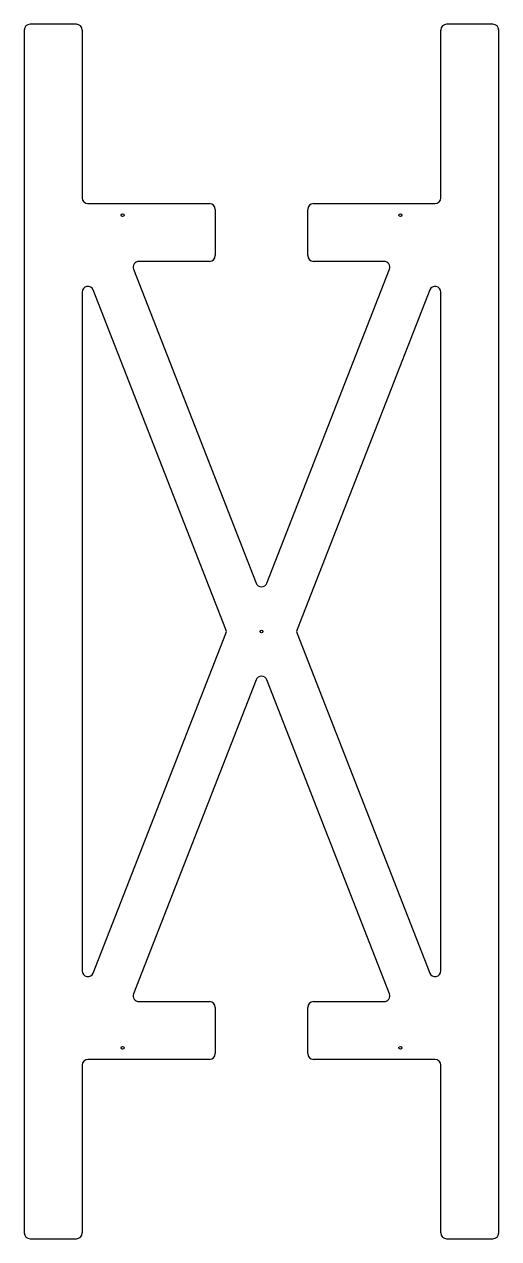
# Model space of a CAD drawing. Extents: x -10.2 to 10.3, y -26.3 to 26.3.
import ezdxf

# ---------------------------------------------------------------- set-up
doc = ezdxf.new("R2010")
doc.units = 0
doc.layers.get('0').update_dxf_attribs({"linetype": 'CONTINUOUS'})

msp = doc.modelspace()

# ---------------------------------------------------------------- linework, layer by layer
at = {"color": 7, "linetype": 'CONTINUOUS'}
for p, q in [((-10.25, 26), (-10.25, -26)), ((-8, 26.25), (-10, 26.25)), ((-7.75, 26), (-7.75, 18.75)), ((7.75, 18.75), (7.75, 26)), ((10, 26.25), (8, 26.25)), ((10.25, -26), (10.25, 26)), ((-7.5, 18.5), (-2.25, 18.5)), ((2.25, 18.5), (7.5, 18.5)), ((-2, 18.25), (-2, 16.25)), ((2, 16.25), (2, 18.25)), ((-2.25, 16), (-5.298, 16)), ((5.298, 16), (2.25, 16)), ((-5.531, 15.659), (-0.233, 2.096)), ((0.233, 2.096), (5.531, 15.659)), ((-1.536, 0.091), (-7.267, 14.764)), ((7.267, 14.764), (1.536, 0.091)), ((-7.75, 14.673), (-7.75, -14.673)), ((7.75, -14.673), (7.75, 14.673)), ((-7.267, -14.764), (-1.536, -0.091)), ((1.536, -0.091), (7.267, -14.764)), ((-0.233, -2.096), (-5.531, -15.659)), ((5.531, -15.659), (0.233, -2.096)), ((-5.298, -16), (-2.25, -16)), ((-2, -16.25), (-2, -18.25)), ((2, -18.25), (2, -16.25)), ((2.25, -16), (5.298, -16)), ((-7.75, -18.75), (-7.75, -26)), ((-2.25, -18.5), (-7.5, -18.5)), ((7.5, -18.5), (2.25, -18.5)), ((7.75, -26), (7.75, -18.75)), ((-10, -26.25), (-8, -26.25)), ((8, -26.25), (10, -26.25))]:
    msp.add_line(p, q, dxfattribs=at)
for centre in [(-6, 18), (6, 18), (0, 0), (-6, -18), (6, -18)]:
    msp.add_circle(centre, 0.0625, dxfattribs=at)
for centre, start, end in [((-10, 26), 90, 180), ((-8, 26), 0, 90), ((8, 26), 90, 180), ((10, 26), 0, 90), ((-7.5, 18.75), 180, 270), ((-2.25, 18.25), 0, 90), ((2.25, 18.25), 90, 180), ((7.5, 18.75), 270, 0), ((-5.298, 15.75), 90, 201.3369), ((-2.25, 16.25), 270, 0), ((2.25, 16.25), 180, 270), ((5.298, 15.75), 338.6631, 90), ((-7.5, 14.673), 21.3369, 180), ((7.5, 14.673), 0, 158.6631), ((0, 2.187), 201.3369, 338.6631), ((-1.768, 0), 338.6631, 21.3369), ((1.768, 0), 158.6631, 201.3369), ((0, -2.187), 21.3369, 158.6631), ((-7.5, -14.673), 180, 338.6631), ((7.5, -14.673), 201.3369, 0), ((-5.298, -15.75), 158.6631, 270), ((5.298, -15.75), 270, 21.3369), ((-2.25, -16.25), 0, 90), ((2.25, -16.25), 90, 180), ((-2.25, -18.25), 270, 0), ((2.25, -18.25), 180, 270), ((-7.5, -18.75), 90, 180), ((7.5, -18.75), 0, 90), ((-10, -26), 180, 270), ((-8, -26), 270, 0), ((8, -26), 180, 270), ((10, -26), 270, 0)]:
    msp.add_arc(centre, 0.25, start, end, dxfattribs=at)

doc.saveas('drawing.dxf')
